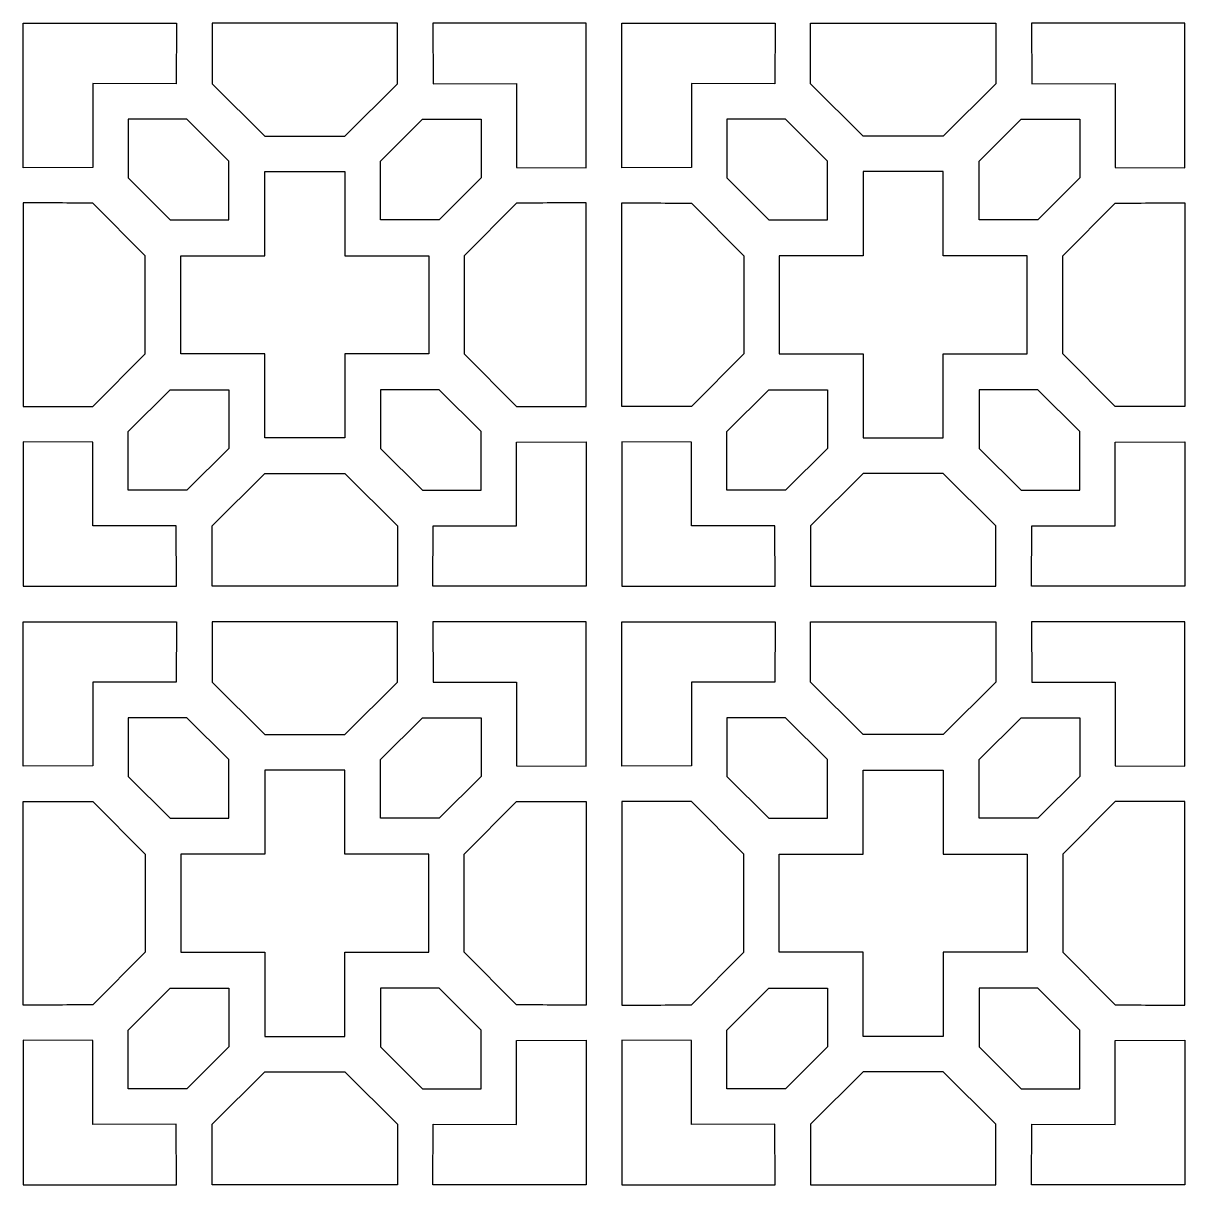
# Model space of a CAD drawing. Header units: centimetres. Extents: x -60 to 60, y -28 to 28.
# Drawn here: x -59.8 to -2.8, y -28.5 to 28.5 of the extents above; entities that cross this region are included whole.
import ezdxf

# ---------------------------------------------------------------- set-up
doc = ezdxf.new("R2010")
doc.units = ezdxf.units.CM
doc.header["$MEASUREMENT"] = 0
doc.layers.add('layer 1', color=7, linetype='Continuous')

msp = doc.modelspace()

# ---------------------------------------------------------------- linework, layer by layer
at = {"layer": 'layer 1', "color": 177}
for points, knots in [([(-41.4651, 28.5), (-41.4651, 28.5), (-41.46519, 25.52959), (-41.46519, 25.52959), (-41.46519, 25.52959), (-41.46519, 25.52959), (-44.05106, 22.96104), (-44.05106, 22.96104), (-44.05106, 22.96104), (-44.05106, 22.96104), (-47.97462, 22.96104), (-47.97462, 22.96104), (-47.97462, 22.96104), (-47.97462, 22.96104), (-50.56049, 25.52959), (-50.56049, 25.52959), (-50.56049, 25.52959), (-50.56049, 25.52959), (-50.56059, 28.5), (-50.56059, 28.5), (-50.56059, 28.5), (-47.52877, 28.5), (-44.49692, 28.5), (-41.4651, 28.5)], [0, 0, 0, 0, 0.14285714, 0.14285714, 0.14285714, 0.14285714, 0.28571429, 0.28571429, 0.28571429, 0.28571429, 0.42857143, 0.42857143, 0.42857143, 0.42857143, 0.57142857, 0.57142857, 0.57142857, 0.57142857, 0.71428571, 0.71428571, 0.71428571, 0.71428571, 1, 1, 1, 1]), ([(-21.18826, 28.5), (-21.18826, 28.5), (-21.18817, 25.52959), (-21.18817, 25.52959), (-21.18817, 25.52959), (-21.18817, 25.52959), (-18.6023, 22.96104), (-18.6023, 22.96104), (-18.6023, 22.96104), (-18.6023, 22.96104), (-14.67874, 22.96104), (-14.67874, 22.96104), (-14.67874, 22.96104), (-14.67874, 22.96104), (-12.09287, 25.52959), (-12.09287, 25.52959), (-12.09287, 25.52959), (-12.09287, 25.52959), (-12.09277, 28.5), (-12.09277, 28.5), (-12.09277, 28.5), (-15.12459, 28.5), (-18.15644, 28.5), (-21.18826, 28.5)], [0, 0, 0, 0, 0.14285714, 0.14285714, 0.14285714, 0.14285714, 0.28571429, 0.28571429, 0.28571429, 0.28571429, 0.42857143, 0.42857143, 0.42857143, 0.42857143, 0.57142857, 0.57142857, 0.57142857, 0.57142857, 0.71428571, 0.71428571, 0.71428571, 0.71428571, 1, 1, 1, 1]), ([(-59.82639, 21.41193), (-59.82639, 21.41193), (-56.41241, 21.42504), (-56.41241, 21.42504), (-56.41241, 21.42504), (-56.41241, 21.42504), (-56.40764, 25.53496), (-56.40764, 25.53496), (-56.40764, 25.53496), (-56.40764, 25.53496), (-52.3167, 25.5258), (-52.3167, 25.5258), (-52.3167, 25.5258), (-52.3167, 25.5258), (-52.30452, 28.49932), (-52.30452, 28.49932), (-52.30452, 28.49932), (-52.30452, 28.49932), (-59.82668, 28.49857), (-59.82668, 28.49857), (-59.82668, 28.49857), (-59.82668, 28.49857), (-59.82639, 21.41193), (-59.82639, 21.41193)], [0, 0, 0, 0, 0.14285714, 0.14285714, 0.14285714, 0.14285714, 0.28571429, 0.28571429, 0.28571429, 0.28571429, 0.42857143, 0.42857143, 0.42857143, 0.42857143, 0.57142857, 0.57142857, 0.57142857, 0.57142857, 0.71428571, 0.71428571, 0.71428571, 0.71428571, 1, 1, 1, 1]), ([(-32.1993, 21.41193), (-32.1993, 21.41193), (-35.61328, 21.42504), (-35.61328, 21.42504), (-35.61328, 21.42504), (-35.61328, 21.42504), (-35.61805, 25.53496), (-35.61805, 25.53496), (-35.61805, 25.53496), (-35.61805, 25.53496), (-39.70899, 25.5258), (-39.70899, 25.5258), (-39.70899, 25.5258), (-39.70899, 25.5258), (-39.72117, 28.49932), (-39.72117, 28.49932), (-39.72117, 28.49932), (-39.72117, 28.49932), (-32.19901, 28.49857), (-32.19901, 28.49857), (-32.19901, 28.49857), (-32.19901, 28.49857), (-32.1993, 21.41193), (-32.1993, 21.41193)], [0, 0, 0, 0, 0.14285714, 0.14285714, 0.14285714, 0.14285714, 0.28571429, 0.28571429, 0.28571429, 0.28571429, 0.42857143, 0.42857143, 0.42857143, 0.42857143, 0.57142857, 0.57142857, 0.57142857, 0.57142857, 0.71428571, 0.71428571, 0.71428571, 0.71428571, 1, 1, 1, 1]), ([(-30.45406, 21.41193), (-30.45406, 21.41193), (-27.04008, 21.42504), (-27.04008, 21.42504), (-27.04008, 21.42504), (-27.04008, 21.42504), (-27.03531, 25.53496), (-27.03531, 25.53496), (-27.03531, 25.53496), (-27.03531, 25.53496), (-22.94437, 25.5258), (-22.94437, 25.5258), (-22.94437, 25.5258), (-22.94437, 25.5258), (-22.93219, 28.49932), (-22.93219, 28.49932), (-22.93219, 28.49932), (-22.93219, 28.49932), (-30.45435, 28.49857), (-30.45435, 28.49857), (-30.45435, 28.49857), (-30.45435, 28.49857), (-30.45406, 21.41193), (-30.45406, 21.41193)], [0, 0, 0, 0, 0.14285714, 0.14285714, 0.14285714, 0.14285714, 0.28571429, 0.28571429, 0.28571429, 0.28571429, 0.42857143, 0.42857143, 0.42857143, 0.42857143, 0.57142857, 0.57142857, 0.57142857, 0.57142857, 0.71428571, 0.71428571, 0.71428571, 0.71428571, 1, 1, 1, 1]), ([(-2.82697, 21.41193), (-2.82697, 21.41193), (-6.24095, 21.42504), (-6.24095, 21.42504), (-6.24095, 21.42504), (-6.24095, 21.42504), (-6.24572, 25.53496), (-6.24572, 25.53496), (-6.24572, 25.53496), (-6.24572, 25.53496), (-10.33666, 25.5258), (-10.33666, 25.5258), (-10.33666, 25.5258), (-10.33666, 25.5258), (-10.34884, 28.49932), (-10.34884, 28.49932), (-10.34884, 28.49932), (-10.34884, 28.49932), (-2.82668, 28.49857), (-2.82668, 28.49857), (-2.82668, 28.49857), (-2.82668, 28.49857), (-2.82697, 21.41193), (-2.82697, 21.41193)], [0, 0, 0, 0, 0.14285714, 0.14285714, 0.14285714, 0.14285714, 0.28571429, 0.28571429, 0.28571429, 0.28571429, 0.42857143, 0.42857143, 0.42857143, 0.42857143, 0.57142857, 0.57142857, 0.57142857, 0.57142857, 0.71428571, 0.71428571, 0.71428571, 0.71428571, 1, 1, 1, 1]), ([(-49.73493, 21.73038), (-49.73493, 21.73038), (-49.73493, 18.85177), (-49.73493, 18.85177), (-49.73493, 18.85177), (-49.73493, 18.85177), (-52.61385, 18.85177), (-52.61385, 18.85177), (-52.61385, 18.85177), (-52.61385, 18.85177), (-54.67023, 20.90792), (-54.67023, 20.90792), (-54.67023, 20.90792), (-54.67023, 20.90792), (-54.67023, 23.78653), (-54.67023, 23.78653), (-54.67023, 23.78653), (-54.67023, 23.78653), (-51.7913, 23.78653), (-51.7913, 23.78653), (-51.7913, 23.78653), (-51.7913, 23.78653), (-51.7913, 23.78653), (-51.7913, 23.78653), (-51.7913, 23.78653), (-51.7913, 23.78653), (-49.73493, 21.73038), (-49.73493, 21.73038)], [0, 0, 0, 0, 0.125, 0.125, 0.125, 0.125, 0.25, 0.25, 0.25, 0.25, 0.375, 0.375, 0.375, 0.375, 0.5, 0.5, 0.5, 0.5, 0.625, 0.625, 0.625, 0.625, 0.75, 0.75, 0.75, 0.75, 1, 1, 1, 1]), ([(-42.29076, 21.73038), (-42.29076, 21.73038), (-42.29076, 18.85176), (-42.29076, 18.85176), (-42.29076, 18.85176), (-42.29076, 18.85176), (-39.41184, 18.85176), (-39.41184, 18.85176), (-39.41184, 18.85176), (-39.41184, 18.85176), (-37.35546, 20.90792), (-37.35546, 20.90792), (-37.35546, 20.90792), (-37.35546, 20.90792), (-37.35546, 23.78653), (-37.35546, 23.78653), (-37.35546, 23.78653), (-37.35546, 23.78653), (-40.23439, 23.78653), (-40.23439, 23.78653), (-40.23439, 23.78653), (-40.23439, 23.78653), (-40.23439, 23.78653), (-40.23439, 23.78653), (-40.23439, 23.78653), (-40.23439, 23.78653), (-42.29076, 21.73038), (-42.29076, 21.73038)], [0, 0, 0, 0, 0.125, 0.125, 0.125, 0.125, 0.25, 0.25, 0.25, 0.25, 0.375, 0.375, 0.375, 0.375, 0.5, 0.5, 0.5, 0.5, 0.625, 0.625, 0.625, 0.625, 0.75, 0.75, 0.75, 0.75, 1, 1, 1, 1]), ([(-20.3626, 21.73038), (-20.3626, 21.73038), (-20.3626, 18.85176), (-20.3626, 18.85176), (-20.3626, 18.85176), (-20.3626, 18.85176), (-23.24152, 18.85176), (-23.24152, 18.85176), (-23.24152, 18.85176), (-23.24152, 18.85176), (-25.2979, 20.90792), (-25.2979, 20.90792), (-25.2979, 20.90792), (-25.2979, 20.90792), (-25.2979, 23.78653), (-25.2979, 23.78653), (-25.2979, 23.78653), (-25.2979, 23.78653), (-22.41897, 23.78653), (-22.41897, 23.78653), (-22.41897, 23.78653), (-22.41897, 23.78653), (-22.41897, 23.78653), (-22.41897, 23.78653), (-22.41897, 23.78653), (-22.41897, 23.78653), (-20.3626, 21.73038), (-20.3626, 21.73038)], [0, 0, 0, 0, 0.125, 0.125, 0.125, 0.125, 0.25, 0.25, 0.25, 0.25, 0.375, 0.375, 0.375, 0.375, 0.5, 0.5, 0.5, 0.5, 0.625, 0.625, 0.625, 0.625, 0.75, 0.75, 0.75, 0.75, 1, 1, 1, 1]), ([(-12.91843, 21.73038), (-12.91843, 21.73038), (-12.91843, 18.85177), (-12.91843, 18.85177), (-12.91843, 18.85177), (-12.91843, 18.85177), (-10.03951, 18.85177), (-10.03951, 18.85177), (-10.03951, 18.85177), (-10.03951, 18.85177), (-7.98313, 20.90792), (-7.98313, 20.90792), (-7.98313, 20.90792), (-7.98313, 20.90792), (-7.98313, 23.78653), (-7.98313, 23.78653), (-7.98313, 23.78653), (-7.98313, 23.78653), (-10.86206, 23.78653), (-10.86206, 23.78653), (-10.86206, 23.78653), (-10.86206, 23.78653), (-10.86206, 23.78653), (-10.86206, 23.78653), (-10.86206, 23.78653), (-10.86206, 23.78653), (-12.91843, 21.73038), (-12.91843, 21.73038)], [0, 0, 0, 0, 0.125, 0.125, 0.125, 0.125, 0.25, 0.25, 0.25, 0.25, 0.375, 0.375, 0.375, 0.375, 0.5, 0.5, 0.5, 0.5, 0.625, 0.625, 0.625, 0.625, 0.75, 0.75, 0.75, 0.75, 1, 1, 1, 1]), ([(-39.92634, 17.09335), (-39.92634, 17.09335), (-44.05018, 17.09239), (-44.05018, 17.09239), (-44.05018, 17.09239), (-44.05018, 17.09239), (-44.04988, 21.21724), (-44.04988, 21.21724), (-44.04988, 21.21724), (-45.35852, 21.21745), (-46.66717, 21.21745), (-47.97581, 21.21724), (-47.97581, 21.21724), (-47.97581, 21.21724), (-47.97551, 17.09239), (-47.97551, 17.09239), (-47.97551, 17.09239), (-47.97551, 17.09239), (-52.09935, 17.09335), (-52.09935, 17.09335), (-52.09935, 17.09335), (-52.09935, 17.09335), (-52.09935, 12.27582), (-52.09935, 12.27582), (-52.09935, 12.27582), (-52.09935, 12.27582), (-47.97551, 12.27678), (-47.97551, 12.27678), (-47.97551, 12.27678), (-47.97551, 12.27678), (-47.97581, 8.15192), (-47.97581, 8.15192), (-47.97581, 8.15192), (-46.66717, 8.15172), (-45.35852, 8.15172), (-44.04988, 8.15192), (-44.04988, 8.15192), (-44.04988, 8.15192), (-44.05018, 12.27678), (-44.05018, 12.27678), (-44.05018, 12.27678), (-44.05018, 12.27678), (-39.92634, 12.27582), (-39.92634, 12.27582), (-39.92634, 12.27582), (-39.92634, 12.27582), (-39.92634, 17.09335), (-39.92634, 17.09335)], [0, 0, 0, 0, 0.07692308, 0.07692308, 0.07692308, 0.07692308, 0.15384615, 0.15384615, 0.15384615, 0.15384615, 0.23076923, 0.23076923, 0.23076923, 0.23076923, 0.30769231, 0.30769231, 0.30769231, 0.30769231, 0.38461538, 0.38461538, 0.38461538, 0.38461538, 0.46153846, 0.46153846, 0.46153846, 0.46153846, 0.53846154, 0.53846154, 0.53846154, 0.53846154, 0.61538462, 0.61538462, 0.61538462, 0.61538462, 0.69230769, 0.69230769, 0.69230769, 0.69230769, 0.76923077, 0.76923077, 0.76923077, 0.76923077, 0.84615385, 0.84615385, 0.84615385, 0.84615385, 1, 1, 1, 1]), ([(-22.72702, 17.09335), (-22.72702, 17.09335), (-18.60318, 17.09239), (-18.60318, 17.09239), (-18.60318, 17.09239), (-18.60318, 17.09239), (-18.60348, 21.21724), (-18.60348, 21.21724), (-18.60348, 21.21724), (-17.29484, 21.21745), (-15.98619, 21.21745), (-14.67755, 21.21724), (-14.67755, 21.21724), (-14.67755, 21.21724), (-14.67785, 17.09239), (-14.67785, 17.09239), (-14.67785, 17.09239), (-14.67785, 17.09239), (-10.55401, 17.09335), (-10.55401, 17.09335), (-10.55401, 17.09335), (-10.55401, 17.09335), (-10.55401, 12.27582), (-10.55401, 12.27582), (-10.55401, 12.27582), (-10.55401, 12.27582), (-14.67785, 12.27678), (-14.67785, 12.27678), (-14.67785, 12.27678), (-14.67785, 12.27678), (-14.67755, 8.15192), (-14.67755, 8.15192), (-14.67755, 8.15192), (-15.98619, 8.15172), (-17.29484, 8.15172), (-18.60348, 8.15192), (-18.60348, 8.15192), (-18.60348, 8.15192), (-18.60318, 12.27678), (-18.60318, 12.27678), (-18.60318, 12.27678), (-18.60318, 12.27678), (-22.72702, 12.27582), (-22.72702, 12.27582), (-22.72702, 12.27582), (-22.72702, 12.27582), (-22.72702, 17.09335), (-22.72702, 17.09335)], [0, 0, 0, 0, 0.07692308, 0.07692308, 0.07692308, 0.07692308, 0.15384615, 0.15384615, 0.15384615, 0.15384615, 0.23076923, 0.23076923, 0.23076923, 0.23076923, 0.30769231, 0.30769231, 0.30769231, 0.30769231, 0.38461538, 0.38461538, 0.38461538, 0.38461538, 0.46153846, 0.46153846, 0.46153846, 0.46153846, 0.53846154, 0.53846154, 0.53846154, 0.53846154, 0.61538462, 0.61538462, 0.61538462, 0.61538462, 0.69230769, 0.69230769, 0.69230769, 0.69230769, 0.76923077, 0.76923077, 0.76923077, 0.76923077, 0.84615385, 0.84615385, 0.84615385, 0.84615385, 1, 1, 1, 1]), ([(-53.84463, 12.2788), (-53.84463, 12.2788), (-56.41209, 9.69191), (-56.41209, 9.69191), (-56.41209, 9.69191), (-57.55017, 9.69191), (-58.68824, 9.68988), (-59.82631, 9.68808), (-59.82631, 9.68808), (-59.82631, 9.68808), (-59.82631, 19.68108), (-59.82631, 19.68108), (-59.82631, 19.68108), (-58.68824, 19.67929), (-57.55017, 19.67725), (-56.41209, 19.67725), (-56.41209, 19.67725), (-56.41209, 19.67725), (-53.84463, 17.09036), (-53.84463, 17.09036), (-53.84463, 17.09036), (-53.84463, 15.48651), (-53.84463, 13.88265), (-53.84463, 12.2788)], [0, 0, 0, 0, 0.14285714, 0.14285714, 0.14285714, 0.14285714, 0.28571429, 0.28571429, 0.28571429, 0.28571429, 0.42857143, 0.42857143, 0.42857143, 0.42857143, 0.57142857, 0.57142857, 0.57142857, 0.57142857, 0.71428571, 0.71428571, 0.71428571, 0.71428571, 1, 1, 1, 1]), ([(-32.19938, 9.68808), (-33.33744, 9.68988), (-34.47552, 9.69191), (-35.6136, 9.69191), (-35.6136, 9.69191), (-35.6136, 9.69191), (-38.18106, 12.2788), (-38.18106, 12.2788), (-38.18106, 12.2788), (-38.18106, 13.88265), (-38.18106, 15.48651), (-38.18106, 17.09036), (-38.18106, 17.09036), (-38.18106, 17.09036), (-35.6136, 19.67725), (-35.6136, 19.67725), (-35.6136, 19.67725), (-34.47552, 19.67725), (-33.33744, 19.67929), (-32.19938, 19.68108), (-32.19938, 19.68108), (-32.19938, 19.68108), (-32.19938, 9.68808), (-32.19938, 9.68808)], [0, 0, 0, 0, 0.14285714, 0.14285714, 0.14285714, 0.14285714, 0.28571429, 0.28571429, 0.28571429, 0.28571429, 0.42857143, 0.42857143, 0.42857143, 0.42857143, 0.57142857, 0.57142857, 0.57142857, 0.57142857, 0.71428571, 0.71428571, 0.71428571, 0.71428571, 1, 1, 1, 1]), ([(-30.45398, 9.68808), (-29.31592, 9.68988), (-28.17784, 9.69191), (-27.03976, 9.69191), (-27.03976, 9.69191), (-27.03976, 9.69191), (-24.4723, 12.2788), (-24.4723, 12.2788), (-24.4723, 12.2788), (-24.4723, 13.88265), (-24.4723, 15.48651), (-24.4723, 17.09036), (-24.4723, 17.09036), (-24.4723, 17.09036), (-27.03976, 19.67725), (-27.03976, 19.67725), (-27.03976, 19.67725), (-28.17784, 19.67725), (-29.31592, 19.67929), (-30.45398, 19.68108), (-30.45398, 19.68108), (-30.45398, 19.68108), (-30.45398, 9.68808), (-30.45398, 9.68808)], [0, 0, 0, 0, 0.14285714, 0.14285714, 0.14285714, 0.14285714, 0.28571429, 0.28571429, 0.28571429, 0.28571429, 0.42857143, 0.42857143, 0.42857143, 0.42857143, 0.57142857, 0.57142857, 0.57142857, 0.57142857, 0.71428571, 0.71428571, 0.71428571, 0.71428571, 1, 1, 1, 1]), ([(-8.80873, 12.2788), (-8.80873, 12.2788), (-6.24127, 9.69191), (-6.24127, 9.69191), (-6.24127, 9.69191), (-5.10319, 9.69191), (-3.96512, 9.68988), (-2.82705, 9.68808), (-2.82705, 9.68808), (-2.82705, 9.68808), (-2.82705, 19.68108), (-2.82705, 19.68108), (-2.82705, 19.68108), (-3.96512, 19.67929), (-5.10319, 19.67725), (-6.24127, 19.67725), (-6.24127, 19.67725), (-6.24127, 19.67725), (-8.80873, 17.09036), (-8.80873, 17.09036), (-8.80873, 17.09036), (-8.80873, 15.48651), (-8.80873, 13.88265), (-8.80873, 12.2788)], [0, 0, 0, 0, 0.14285714, 0.14285714, 0.14285714, 0.14285714, 0.28571429, 0.28571429, 0.28571429, 0.28571429, 0.42857143, 0.42857143, 0.42857143, 0.42857143, 0.57142857, 0.57142857, 0.57142857, 0.57142857, 0.71428571, 0.71428571, 0.71428571, 0.71428571, 1, 1, 1, 1]), ([(-49.73493, 7.63878), (-49.73493, 7.63878), (-49.73493, 10.5174), (-49.73493, 10.5174), (-49.73493, 10.5174), (-49.73493, 10.5174), (-52.61385, 10.5174), (-52.61385, 10.5174), (-52.61385, 10.5174), (-52.61385, 10.5174), (-54.67023, 8.46124), (-54.67023, 8.46124), (-54.67023, 8.46124), (-54.67023, 8.46124), (-54.67023, 5.58263), (-54.67023, 5.58263), (-54.67023, 5.58263), (-54.67023, 5.58263), (-51.7913, 5.58263), (-51.7913, 5.58263), (-51.7913, 5.58263), (-51.7913, 5.58263), (-51.7913, 5.58263), (-51.7913, 5.58263), (-51.7913, 5.58263), (-51.7913, 5.58263), (-49.73493, 7.63878), (-49.73493, 7.63878)], [0, 0, 0, 0, 0.125, 0.125, 0.125, 0.125, 0.25, 0.25, 0.25, 0.25, 0.375, 0.375, 0.375, 0.375, 0.5, 0.5, 0.5, 0.5, 0.625, 0.625, 0.625, 0.625, 0.75, 0.75, 0.75, 0.75, 1, 1, 1, 1]), ([(-42.29076, 7.63878), (-42.29076, 7.63878), (-42.29076, 10.5174), (-42.29076, 10.5174), (-42.29076, 10.5174), (-42.29076, 10.5174), (-39.41184, 10.5174), (-39.41184, 10.5174), (-39.41184, 10.5174), (-39.41184, 10.5174), (-37.35546, 8.46125), (-37.35546, 8.46125), (-37.35546, 8.46125), (-37.35546, 8.46125), (-37.35546, 5.58263), (-37.35546, 5.58263), (-37.35546, 5.58263), (-37.35546, 5.58263), (-40.23439, 5.58263), (-40.23439, 5.58263), (-40.23439, 5.58263), (-40.23439, 5.58263), (-40.23439, 5.58263), (-40.23439, 5.58263), (-40.23439, 5.58263), (-40.23439, 5.58263), (-42.29076, 7.63878), (-42.29076, 7.63878)], [0, 0, 0, 0, 0.125, 0.125, 0.125, 0.125, 0.25, 0.25, 0.25, 0.25, 0.375, 0.375, 0.375, 0.375, 0.5, 0.5, 0.5, 0.5, 0.625, 0.625, 0.625, 0.625, 0.75, 0.75, 0.75, 0.75, 1, 1, 1, 1]), ([(-20.3626, 7.63878), (-20.3626, 7.63878), (-20.3626, 10.5174), (-20.3626, 10.5174), (-20.3626, 10.5174), (-20.3626, 10.5174), (-23.24152, 10.5174), (-23.24152, 10.5174), (-23.24152, 10.5174), (-23.24152, 10.5174), (-25.2979, 8.46125), (-25.2979, 8.46125), (-25.2979, 8.46125), (-25.2979, 8.46125), (-25.2979, 5.58263), (-25.2979, 5.58263), (-25.2979, 5.58263), (-25.2979, 5.58263), (-22.41897, 5.58263), (-22.41897, 5.58263), (-22.41897, 5.58263), (-22.41897, 5.58263), (-22.41897, 5.58263), (-22.41897, 5.58263), (-22.41897, 5.58263), (-22.41897, 5.58263), (-20.3626, 7.63878), (-20.3626, 7.63878)], [0, 0, 0, 0, 0.125, 0.125, 0.125, 0.125, 0.25, 0.25, 0.25, 0.25, 0.375, 0.375, 0.375, 0.375, 0.5, 0.5, 0.5, 0.5, 0.625, 0.625, 0.625, 0.625, 0.75, 0.75, 0.75, 0.75, 1, 1, 1, 1]), ([(-12.91843, 7.63878), (-12.91843, 7.63878), (-12.91843, 10.5174), (-12.91843, 10.5174), (-12.91843, 10.5174), (-12.91843, 10.5174), (-10.03951, 10.5174), (-10.03951, 10.5174), (-10.03951, 10.5174), (-10.03951, 10.5174), (-7.98313, 8.46124), (-7.98313, 8.46124), (-7.98313, 8.46124), (-7.98313, 8.46124), (-7.98313, 5.58263), (-7.98313, 5.58263), (-7.98313, 5.58263), (-7.98313, 5.58263), (-10.86206, 5.58263), (-10.86206, 5.58263), (-10.86206, 5.58263), (-10.86206, 5.58263), (-10.86206, 5.58263), (-10.86206, 5.58263), (-10.86206, 5.58263), (-10.86206, 5.58263), (-12.91843, 7.63878), (-12.91843, 7.63878)], [0, 0, 0, 0, 0.125, 0.125, 0.125, 0.125, 0.25, 0.25, 0.25, 0.25, 0.375, 0.375, 0.375, 0.375, 0.5, 0.5, 0.5, 0.5, 0.625, 0.625, 0.625, 0.625, 0.75, 0.75, 0.75, 0.75, 1, 1, 1, 1]), ([(-59.82639, 7.95723), (-59.82639, 7.95723), (-56.41241, 7.94413), (-56.41241, 7.94413), (-56.41241, 7.94413), (-56.41241, 7.94413), (-56.40764, 3.83421), (-56.40764, 3.83421), (-56.40764, 3.83421), (-56.40764, 3.83421), (-52.3167, 3.84337), (-52.3167, 3.84337), (-52.3167, 3.84337), (-52.3167, 3.84337), (-52.30452, 0.86984), (-52.30452, 0.86984), (-52.30452, 0.86984), (-52.30452, 0.86984), (-59.82668, 0.8706), (-59.82668, 0.8706), (-59.82668, 0.8706), (-59.82668, 0.8706), (-59.82639, 7.95723), (-59.82639, 7.95723)], [0, 0, 0, 0, 0.14285714, 0.14285714, 0.14285714, 0.14285714, 0.28571429, 0.28571429, 0.28571429, 0.28571429, 0.42857143, 0.42857143, 0.42857143, 0.42857143, 0.57142857, 0.57142857, 0.57142857, 0.57142857, 0.71428571, 0.71428571, 0.71428571, 0.71428571, 1, 1, 1, 1]), ([(-32.1993, 7.95723), (-32.1993, 7.95723), (-35.61328, 7.94413), (-35.61328, 7.94413), (-35.61328, 7.94413), (-35.61328, 7.94413), (-35.61805, 3.83421), (-35.61805, 3.83421), (-35.61805, 3.83421), (-35.61805, 3.83421), (-39.70899, 3.84337), (-39.70899, 3.84337), (-39.70899, 3.84337), (-39.70899, 3.84337), (-39.72117, 0.86984), (-39.72117, 0.86984), (-39.72117, 0.86984), (-39.72117, 0.86984), (-32.19901, 0.8706), (-32.19901, 0.8706), (-32.19901, 0.8706), (-32.19901, 0.8706), (-32.1993, 7.95723), (-32.1993, 7.95723)], [0, 0, 0, 0, 0.14285714, 0.14285714, 0.14285714, 0.14285714, 0.28571429, 0.28571429, 0.28571429, 0.28571429, 0.42857143, 0.42857143, 0.42857143, 0.42857143, 0.57142857, 0.57142857, 0.57142857, 0.57142857, 0.71428571, 0.71428571, 0.71428571, 0.71428571, 1, 1, 1, 1]), ([(-30.45406, 7.95723), (-30.45406, 7.95723), (-27.04008, 7.94413), (-27.04008, 7.94413), (-27.04008, 7.94413), (-27.04008, 7.94413), (-27.03531, 3.83421), (-27.03531, 3.83421), (-27.03531, 3.83421), (-27.03531, 3.83421), (-22.94437, 3.84337), (-22.94437, 3.84337), (-22.94437, 3.84337), (-22.94437, 3.84337), (-22.93219, 0.86984), (-22.93219, 0.86984), (-22.93219, 0.86984), (-22.93219, 0.86984), (-30.45435, 0.8706), (-30.45435, 0.8706), (-30.45435, 0.8706), (-30.45435, 0.8706), (-30.45406, 7.95723), (-30.45406, 7.95723)], [0, 0, 0, 0, 0.14285714, 0.14285714, 0.14285714, 0.14285714, 0.28571429, 0.28571429, 0.28571429, 0.28571429, 0.42857143, 0.42857143, 0.42857143, 0.42857143, 0.57142857, 0.57142857, 0.57142857, 0.57142857, 0.71428571, 0.71428571, 0.71428571, 0.71428571, 1, 1, 1, 1]), ([(-2.82697, 7.95723), (-2.82697, 7.95723), (-6.24095, 7.94413), (-6.24095, 7.94413), (-6.24095, 7.94413), (-6.24095, 7.94413), (-6.24572, 3.83421), (-6.24572, 3.83421), (-6.24572, 3.83421), (-6.24572, 3.83421), (-10.33666, 3.84337), (-10.33666, 3.84337), (-10.33666, 3.84337), (-10.33666, 3.84337), (-10.34884, 0.86984), (-10.34884, 0.86984), (-10.34884, 0.86984), (-10.34884, 0.86984), (-2.82668, 0.8706), (-2.82668, 0.8706), (-2.82668, 0.8706), (-2.82668, 0.8706), (-2.82697, 7.95723), (-2.82697, 7.95723)], [0, 0, 0, 0, 0.14285714, 0.14285714, 0.14285714, 0.14285714, 0.28571429, 0.28571429, 0.28571429, 0.28571429, 0.42857143, 0.42857143, 0.42857143, 0.42857143, 0.57142857, 0.57142857, 0.57142857, 0.57142857, 0.71428571, 0.71428571, 0.71428571, 0.71428571, 1, 1, 1, 1]), ([(-41.4651, 0.86916), (-41.4651, 0.86916), (-41.46519, 3.83958), (-41.46519, 3.83958), (-41.46519, 3.83958), (-41.46519, 3.83958), (-44.05106, 6.40812), (-44.05106, 6.40812), (-44.05106, 6.40812), (-44.05106, 6.40812), (-47.97462, 6.40812), (-47.97462, 6.40812), (-47.97462, 6.40812), (-47.97462, 6.40812), (-50.56049, 3.83958), (-50.56049, 3.83958), (-50.56049, 3.83958), (-50.56049, 3.83958), (-50.56059, 0.86916), (-50.56059, 0.86916), (-50.56059, 0.86916), (-47.52877, 0.86916), (-44.49692, 0.86916), (-41.4651, 0.86916)], [0, 0, 0, 0, 0.14285714, 0.14285714, 0.14285714, 0.14285714, 0.28571429, 0.28571429, 0.28571429, 0.28571429, 0.42857143, 0.42857143, 0.42857143, 0.42857143, 0.57142857, 0.57142857, 0.57142857, 0.57142857, 0.71428571, 0.71428571, 0.71428571, 0.71428571, 1, 1, 1, 1]), ([(-21.18826, 0.86916), (-21.18826, 0.86916), (-21.18817, 3.83958), (-21.18817, 3.83958), (-21.18817, 3.83958), (-21.18817, 3.83958), (-18.6023, 6.40812), (-18.6023, 6.40812), (-18.6023, 6.40812), (-18.6023, 6.40812), (-14.67874, 6.40812), (-14.67874, 6.40812), (-14.67874, 6.40812), (-14.67874, 6.40812), (-12.09287, 3.83958), (-12.09287, 3.83958), (-12.09287, 3.83958), (-12.09287, 3.83958), (-12.09277, 0.86916), (-12.09277, 0.86916), (-12.09277, 0.86916), (-15.12459, 0.86916), (-18.15644, 0.86916), (-21.18826, 0.86916)], [0, 0, 0, 0, 0.14285714, 0.14285714, 0.14285714, 0.14285714, 0.28571429, 0.28571429, 0.28571429, 0.28571429, 0.42857143, 0.42857143, 0.42857143, 0.42857143, 0.57142857, 0.57142857, 0.57142857, 0.57142857, 0.71428571, 0.71428571, 0.71428571, 0.71428571, 1, 1, 1, 1]), ([(-59.82639, -7.95723), (-59.82639, -7.95723), (-56.41241, -7.94413), (-56.41241, -7.94413), (-56.41241, -7.94413), (-56.41241, -7.94413), (-56.40764, -3.83421), (-56.40764, -3.83421), (-56.40764, -3.83421), (-56.40764, -3.83421), (-52.3167, -3.84337), (-52.3167, -3.84337), (-52.3167, -3.84337), (-52.3167, -3.84337), (-52.30452, -0.86984), (-52.30452, -0.86984), (-52.30452, -0.86984), (-52.30452, -0.86984), (-59.82668, -0.8706), (-59.82668, -0.8706), (-59.82668, -0.8706), (-59.82668, -0.8706), (-59.82639, -7.95723), (-59.82639, -7.95723)], [0, 0, 0, 0, 0.14285714, 0.14285714, 0.14285714, 0.14285714, 0.28571429, 0.28571429, 0.28571429, 0.28571429, 0.42857143, 0.42857143, 0.42857143, 0.42857143, 0.57142857, 0.57142857, 0.57142857, 0.57142857, 0.71428571, 0.71428571, 0.71428571, 0.71428571, 1, 1, 1, 1]), ([(-41.4651, -0.86916), (-41.4651, -0.86916), (-41.46519, -3.83958), (-41.46519, -3.83958), (-41.46519, -3.83958), (-41.46519, -3.83958), (-44.05106, -6.40812), (-44.05106, -6.40812), (-44.05106, -6.40812), (-44.05106, -6.40812), (-47.97462, -6.40812), (-47.97462, -6.40812), (-47.97462, -6.40812), (-47.97462, -6.40812), (-50.56049, -3.83958), (-50.56049, -3.83958), (-50.56049, -3.83958), (-50.56049, -3.83958), (-50.56059, -0.86916), (-50.56059, -0.86916), (-50.56059, -0.86916), (-47.52877, -0.86916), (-44.49692, -0.86916), (-41.4651, -0.86916)], [0, 0, 0, 0, 0.14285714, 0.14285714, 0.14285714, 0.14285714, 0.28571429, 0.28571429, 0.28571429, 0.28571429, 0.42857143, 0.42857143, 0.42857143, 0.42857143, 0.57142857, 0.57142857, 0.57142857, 0.57142857, 0.71428571, 0.71428571, 0.71428571, 0.71428571, 1, 1, 1, 1]), ([(-32.1993, -7.95723), (-32.1993, -7.95723), (-35.61328, -7.94413), (-35.61328, -7.94413), (-35.61328, -7.94413), (-35.61328, -7.94413), (-35.61805, -3.83421), (-35.61805, -3.83421), (-35.61805, -3.83421), (-35.61805, -3.83421), (-39.70899, -3.84337), (-39.70899, -3.84337), (-39.70899, -3.84337), (-39.70899, -3.84337), (-39.72117, -0.86984), (-39.72117, -0.86984), (-39.72117, -0.86984), (-39.72117, -0.86984), (-32.19901, -0.8706), (-32.19901, -0.8706), (-32.19901, -0.8706), (-32.19901, -0.8706), (-32.1993, -7.95723), (-32.1993, -7.95723)], [0, 0, 0, 0, 0.14285714, 0.14285714, 0.14285714, 0.14285714, 0.28571429, 0.28571429, 0.28571429, 0.28571429, 0.42857143, 0.42857143, 0.42857143, 0.42857143, 0.57142857, 0.57142857, 0.57142857, 0.57142857, 0.71428571, 0.71428571, 0.71428571, 0.71428571, 1, 1, 1, 1]), ([(-30.45406, -7.95723), (-30.45406, -7.95723), (-27.04008, -7.94413), (-27.04008, -7.94413), (-27.04008, -7.94413), (-27.04008, -7.94413), (-27.03531, -3.83421), (-27.03531, -3.83421), (-27.03531, -3.83421), (-27.03531, -3.83421), (-22.94437, -3.84337), (-22.94437, -3.84337), (-22.94437, -3.84337), (-22.94437, -3.84337), (-22.93219, -0.86984), (-22.93219, -0.86984), (-22.93219, -0.86984), (-22.93219, -0.86984), (-30.45435, -0.8706), (-30.45435, -0.8706), (-30.45435, -0.8706), (-30.45435, -0.8706), (-30.45406, -7.95723), (-30.45406, -7.95723)], [0, 0, 0, 0, 0.14285714, 0.14285714, 0.14285714, 0.14285714, 0.28571429, 0.28571429, 0.28571429, 0.28571429, 0.42857143, 0.42857143, 0.42857143, 0.42857143, 0.57142857, 0.57142857, 0.57142857, 0.57142857, 0.71428571, 0.71428571, 0.71428571, 0.71428571, 1, 1, 1, 1]), ([(-21.18826, -0.86916), (-21.18826, -0.86916), (-21.18817, -3.83958), (-21.18817, -3.83958), (-21.18817, -3.83958), (-21.18817, -3.83958), (-18.6023, -6.40812), (-18.6023, -6.40812), (-18.6023, -6.40812), (-18.6023, -6.40812), (-14.67874, -6.40812), (-14.67874, -6.40812), (-14.67874, -6.40812), (-14.67874, -6.40812), (-12.09287, -3.83958), (-12.09287, -3.83958), (-12.09287, -3.83958), (-12.09287, -3.83958), (-12.09277, -0.86916), (-12.09277, -0.86916), (-12.09277, -0.86916), (-15.12459, -0.86916), (-18.15644, -0.86916), (-21.18826, -0.86916)], [0, 0, 0, 0, 0.14285714, 0.14285714, 0.14285714, 0.14285714, 0.28571429, 0.28571429, 0.28571429, 0.28571429, 0.42857143, 0.42857143, 0.42857143, 0.42857143, 0.57142857, 0.57142857, 0.57142857, 0.57142857, 0.71428571, 0.71428571, 0.71428571, 0.71428571, 1, 1, 1, 1]), ([(-2.82697, -7.95723), (-2.82697, -7.95723), (-6.24095, -7.94413), (-6.24095, -7.94413), (-6.24095, -7.94413), (-6.24095, -7.94413), (-6.24572, -3.83421), (-6.24572, -3.83421), (-6.24572, -3.83421), (-6.24572, -3.83421), (-10.33666, -3.84337), (-10.33666, -3.84337), (-10.33666, -3.84337), (-10.33666, -3.84337), (-10.34884, -0.86984), (-10.34884, -0.86984), (-10.34884, -0.86984), (-10.34884, -0.86984), (-2.82668, -0.8706), (-2.82668, -0.8706), (-2.82668, -0.8706), (-2.82668, -0.8706), (-2.82697, -7.95723), (-2.82697, -7.95723)], [0, 0, 0, 0, 0.14285714, 0.14285714, 0.14285714, 0.14285714, 0.28571429, 0.28571429, 0.28571429, 0.28571429, 0.42857143, 0.42857143, 0.42857143, 0.42857143, 0.57142857, 0.57142857, 0.57142857, 0.57142857, 0.71428571, 0.71428571, 0.71428571, 0.71428571, 1, 1, 1, 1]), ([(-49.73493, -7.63878), (-49.73493, -7.63878), (-49.73493, -10.5174), (-49.73493, -10.5174), (-49.73493, -10.5174), (-49.73493, -10.5174), (-52.61385, -10.5174), (-52.61385, -10.5174), (-52.61385, -10.5174), (-52.61385, -10.5174), (-54.67023, -8.46124), (-54.67023, -8.46124), (-54.67023, -8.46124), (-54.67023, -8.46124), (-54.67023, -5.58263), (-54.67023, -5.58263), (-54.67023, -5.58263), (-54.67023, -5.58263), (-51.7913, -5.58263), (-51.7913, -5.58263), (-51.7913, -5.58263), (-51.7913, -5.58263), (-51.7913, -5.58263), (-51.7913, -5.58263), (-51.7913, -5.58263), (-51.7913, -5.58263), (-49.73493, -7.63878), (-49.73493, -7.63878)], [0, 0, 0, 0, 0.125, 0.125, 0.125, 0.125, 0.25, 0.25, 0.25, 0.25, 0.375, 0.375, 0.375, 0.375, 0.5, 0.5, 0.5, 0.5, 0.625, 0.625, 0.625, 0.625, 0.75, 0.75, 0.75, 0.75, 1, 1, 1, 1]), ([(-42.29076, -7.63878), (-42.29076, -7.63878), (-42.29076, -10.5174), (-42.29076, -10.5174), (-42.29076, -10.5174), (-42.29076, -10.5174), (-39.41184, -10.5174), (-39.41184, -10.5174), (-39.41184, -10.5174), (-39.41184, -10.5174), (-37.35546, -8.46125), (-37.35546, -8.46125), (-37.35546, -8.46125), (-37.35546, -8.46125), (-37.35546, -5.58263), (-37.35546, -5.58263), (-37.35546, -5.58263), (-37.35546, -5.58263), (-40.23439, -5.58263), (-40.23439, -5.58263), (-40.23439, -5.58263), (-40.23439, -5.58263), (-40.23439, -5.58263), (-40.23439, -5.58263), (-40.23439, -5.58263), (-40.23439, -5.58263), (-42.29076, -7.63878), (-42.29076, -7.63878)], [0, 0, 0, 0, 0.125, 0.125, 0.125, 0.125, 0.25, 0.25, 0.25, 0.25, 0.375, 0.375, 0.375, 0.375, 0.5, 0.5, 0.5, 0.5, 0.625, 0.625, 0.625, 0.625, 0.75, 0.75, 0.75, 0.75, 1, 1, 1, 1]), ([(-20.3626, -7.63878), (-20.3626, -7.63878), (-20.3626, -10.5174), (-20.3626, -10.5174), (-20.3626, -10.5174), (-20.3626, -10.5174), (-23.24152, -10.5174), (-23.24152, -10.5174), (-23.24152, -10.5174), (-23.24152, -10.5174), (-25.2979, -8.46125), (-25.2979, -8.46125), (-25.2979, -8.46125), (-25.2979, -8.46125), (-25.2979, -5.58263), (-25.2979, -5.58263), (-25.2979, -5.58263), (-25.2979, -5.58263), (-22.41897, -5.58263), (-22.41897, -5.58263), (-22.41897, -5.58263), (-22.41897, -5.58263), (-22.41897, -5.58263), (-22.41897, -5.58263), (-22.41897, -5.58263), (-22.41897, -5.58263), (-20.3626, -7.63878), (-20.3626, -7.63878)], [0, 0, 0, 0, 0.125, 0.125, 0.125, 0.125, 0.25, 0.25, 0.25, 0.25, 0.375, 0.375, 0.375, 0.375, 0.5, 0.5, 0.5, 0.5, 0.625, 0.625, 0.625, 0.625, 0.75, 0.75, 0.75, 0.75, 1, 1, 1, 1]), ([(-12.91843, -7.63878), (-12.91843, -7.63878), (-12.91843, -10.5174), (-12.91843, -10.5174), (-12.91843, -10.5174), (-12.91843, -10.5174), (-10.03951, -10.5174), (-10.03951, -10.5174), (-10.03951, -10.5174), (-10.03951, -10.5174), (-7.98313, -8.46124), (-7.98313, -8.46124), (-7.98313, -8.46124), (-7.98313, -8.46124), (-7.98313, -5.58263), (-7.98313, -5.58263), (-7.98313, -5.58263), (-7.98313, -5.58263), (-10.86206, -5.58263), (-10.86206, -5.58263), (-10.86206, -5.58263), (-10.86206, -5.58263), (-10.86206, -5.58263), (-10.86206, -5.58263), (-10.86206, -5.58263), (-10.86206, -5.58263), (-12.91843, -7.63878), (-12.91843, -7.63878)], [0, 0, 0, 0, 0.125, 0.125, 0.125, 0.125, 0.25, 0.25, 0.25, 0.25, 0.375, 0.375, 0.375, 0.375, 0.5, 0.5, 0.5, 0.5, 0.625, 0.625, 0.625, 0.625, 0.75, 0.75, 0.75, 0.75, 1, 1, 1, 1]), ([(-39.92634, -17.09335), (-39.92634, -17.09335), (-44.05018, -17.09239), (-44.05018, -17.09239), (-44.05018, -17.09239), (-44.05018, -17.09239), (-44.04988, -21.21724), (-44.04988, -21.21724), (-44.04988, -21.21724), (-45.35852, -21.21745), (-46.66717, -21.21745), (-47.97581, -21.21724), (-47.97581, -21.21724), (-47.97581, -21.21724), (-47.97551, -17.09239), (-47.97551, -17.09239), (-47.97551, -17.09239), (-47.97551, -17.09239), (-52.09935, -17.09335), (-52.09935, -17.09335), (-52.09935, -17.09335), (-52.09935, -17.09335), (-52.09935, -12.27582), (-52.09935, -12.27582), (-52.09935, -12.27582), (-52.09935, -12.27582), (-47.97551, -12.27678), (-47.97551, -12.27678), (-47.97551, -12.27678), (-47.97551, -12.27678), (-47.97581, -8.15192), (-47.97581, -8.15192), (-47.97581, -8.15192), (-46.66717, -8.15172), (-45.35852, -8.15172), (-44.04988, -8.15192), (-44.04988, -8.15192), (-44.04988, -8.15192), (-44.05018, -12.27678), (-44.05018, -12.27678), (-44.05018, -12.27678), (-44.05018, -12.27678), (-39.92634, -12.27582), (-39.92634, -12.27582), (-39.92634, -12.27582), (-39.92634, -12.27582), (-39.92634, -17.09335), (-39.92634, -17.09335)], [0, 0, 0, 0, 0.07692308, 0.07692308, 0.07692308, 0.07692308, 0.15384615, 0.15384615, 0.15384615, 0.15384615, 0.23076923, 0.23076923, 0.23076923, 0.23076923, 0.30769231, 0.30769231, 0.30769231, 0.30769231, 0.38461538, 0.38461538, 0.38461538, 0.38461538, 0.46153846, 0.46153846, 0.46153846, 0.46153846, 0.53846154, 0.53846154, 0.53846154, 0.53846154, 0.61538462, 0.61538462, 0.61538462, 0.61538462, 0.69230769, 0.69230769, 0.69230769, 0.69230769, 0.76923077, 0.76923077, 0.76923077, 0.76923077, 0.84615385, 0.84615385, 0.84615385, 0.84615385, 1, 1, 1, 1]), ([(-22.72702, -17.09335), (-22.72702, -17.09335), (-18.60318, -17.09239), (-18.60318, -17.09239), (-18.60318, -17.09239), (-18.60318, -17.09239), (-18.60348, -21.21724), (-18.60348, -21.21724), (-18.60348, -21.21724), (-17.29484, -21.21745), (-15.98619, -21.21745), (-14.67755, -21.21724), (-14.67755, -21.21724), (-14.67755, -21.21724), (-14.67785, -17.09239), (-14.67785, -17.09239), (-14.67785, -17.09239), (-14.67785, -17.09239), (-10.55401, -17.09335), (-10.55401, -17.09335), (-10.55401, -17.09335), (-10.55401, -17.09335), (-10.55401, -12.27582), (-10.55401, -12.27582), (-10.55401, -12.27582), (-10.55401, -12.27582), (-14.67785, -12.27678), (-14.67785, -12.27678), (-14.67785, -12.27678), (-14.67785, -12.27678), (-14.67755, -8.15192), (-14.67755, -8.15192), (-14.67755, -8.15192), (-15.98619, -8.15172), (-17.29484, -8.15172), (-18.60348, -8.15192), (-18.60348, -8.15192), (-18.60348, -8.15192), (-18.60318, -12.27678), (-18.60318, -12.27678), (-18.60318, -12.27678), (-18.60318, -12.27678), (-22.72702, -12.27582), (-22.72702, -12.27582), (-22.72702, -12.27582), (-22.72702, -12.27582), (-22.72702, -17.09335), (-22.72702, -17.09335)], [0, 0, 0, 0, 0.07692308, 0.07692308, 0.07692308, 0.07692308, 0.15384615, 0.15384615, 0.15384615, 0.15384615, 0.23076923, 0.23076923, 0.23076923, 0.23076923, 0.30769231, 0.30769231, 0.30769231, 0.30769231, 0.38461538, 0.38461538, 0.38461538, 0.38461538, 0.46153846, 0.46153846, 0.46153846, 0.46153846, 0.53846154, 0.53846154, 0.53846154, 0.53846154, 0.61538462, 0.61538462, 0.61538462, 0.61538462, 0.69230769, 0.69230769, 0.69230769, 0.69230769, 0.76923077, 0.76923077, 0.76923077, 0.76923077, 0.84615385, 0.84615385, 0.84615385, 0.84615385, 1, 1, 1, 1]), ([(-53.84463, -12.2788), (-53.84463, -12.2788), (-56.41209, -9.69191), (-56.41209, -9.69191), (-56.41209, -9.69191), (-57.55017, -9.69191), (-58.68824, -9.68988), (-59.82631, -9.68808), (-59.82631, -9.68808), (-59.82631, -9.68808), (-59.82631, -19.68108), (-59.82631, -19.68108), (-59.82631, -19.68108), (-58.68824, -19.67929), (-57.55017, -19.67725), (-56.41209, -19.67725), (-56.41209, -19.67725), (-56.41209, -19.67725), (-53.84463, -17.09036), (-53.84463, -17.09036), (-53.84463, -17.09036), (-53.84463, -15.48651), (-53.84463, -13.88265), (-53.84463, -12.2788)], [0, 0, 0, 0, 0.14285714, 0.14285714, 0.14285714, 0.14285714, 0.28571429, 0.28571429, 0.28571429, 0.28571429, 0.42857143, 0.42857143, 0.42857143, 0.42857143, 0.57142857, 0.57142857, 0.57142857, 0.57142857, 0.71428571, 0.71428571, 0.71428571, 0.71428571, 1, 1, 1, 1]), ([(-32.19938, -9.68808), (-33.33744, -9.68988), (-34.47552, -9.69191), (-35.6136, -9.69191), (-35.6136, -9.69191), (-35.6136, -9.69191), (-38.18106, -12.2788), (-38.18106, -12.2788), (-38.18106, -12.2788), (-38.18106, -13.88265), (-38.18106, -15.48651), (-38.18106, -17.09036), (-38.18106, -17.09036), (-38.18106, -17.09036), (-35.6136, -19.67725), (-35.6136, -19.67725), (-35.6136, -19.67725), (-34.47552, -19.67725), (-33.33744, -19.67929), (-32.19938, -19.68108), (-32.19938, -19.68108), (-32.19938, -19.68108), (-32.19938, -9.68808), (-32.19938, -9.68808)], [0, 0, 0, 0, 0.14285714, 0.14285714, 0.14285714, 0.14285714, 0.28571429, 0.28571429, 0.28571429, 0.28571429, 0.42857143, 0.42857143, 0.42857143, 0.42857143, 0.57142857, 0.57142857, 0.57142857, 0.57142857, 0.71428571, 0.71428571, 0.71428571, 0.71428571, 1, 1, 1, 1]), ([(-30.45398, -9.68808), (-29.31592, -9.68988), (-28.17784, -9.69191), (-27.03976, -9.69191), (-27.03976, -9.69191), (-27.03976, -9.69191), (-24.4723, -12.2788), (-24.4723, -12.2788), (-24.4723, -12.2788), (-24.4723, -13.88265), (-24.4723, -15.48651), (-24.4723, -17.09036), (-24.4723, -17.09036), (-24.4723, -17.09036), (-27.03976, -19.67725), (-27.03976, -19.67725), (-27.03976, -19.67725), (-28.17784, -19.67725), (-29.31592, -19.67929), (-30.45398, -19.68108), (-30.45398, -19.68108), (-30.45398, -19.68108), (-30.45398, -9.68808), (-30.45398, -9.68808)], [0, 0, 0, 0, 0.14285714, 0.14285714, 0.14285714, 0.14285714, 0.28571429, 0.28571429, 0.28571429, 0.28571429, 0.42857143, 0.42857143, 0.42857143, 0.42857143, 0.57142857, 0.57142857, 0.57142857, 0.57142857, 0.71428571, 0.71428571, 0.71428571, 0.71428571, 1, 1, 1, 1]), ([(-8.80873, -12.2788), (-8.80873, -12.2788), (-6.24127, -9.69191), (-6.24127, -9.69191), (-6.24127, -9.69191), (-5.10319, -9.69191), (-3.96512, -9.68988), (-2.82705, -9.68808), (-2.82705, -9.68808), (-2.82705, -9.68808), (-2.82705, -19.68108), (-2.82705, -19.68108), (-2.82705, -19.68108), (-3.96512, -19.67929), (-5.10319, -19.67725), (-6.24127, -19.67725), (-6.24127, -19.67725), (-6.24127, -19.67725), (-8.80873, -17.09036), (-8.80873, -17.09036), (-8.80873, -17.09036), (-8.80873, -15.48651), (-8.80873, -13.88265), (-8.80873, -12.2788)], [0, 0, 0, 0, 0.14285714, 0.14285714, 0.14285714, 0.14285714, 0.28571429, 0.28571429, 0.28571429, 0.28571429, 0.42857143, 0.42857143, 0.42857143, 0.42857143, 0.57142857, 0.57142857, 0.57142857, 0.57142857, 0.71428571, 0.71428571, 0.71428571, 0.71428571, 1, 1, 1, 1]), ([(-49.73493, -21.73038), (-49.73493, -21.73038), (-49.73493, -18.85177), (-49.73493, -18.85177), (-49.73493, -18.85177), (-49.73493, -18.85177), (-52.61385, -18.85177), (-52.61385, -18.85177), (-52.61385, -18.85177), (-52.61385, -18.85177), (-54.67023, -20.90792), (-54.67023, -20.90792), (-54.67023, -20.90792), (-54.67023, -20.90792), (-54.67023, -23.78653), (-54.67023, -23.78653), (-54.67023, -23.78653), (-54.67023, -23.78653), (-51.7913, -23.78653), (-51.7913, -23.78653), (-51.7913, -23.78653), (-51.7913, -23.78653), (-51.7913, -23.78653), (-51.7913, -23.78653), (-51.7913, -23.78653), (-51.7913, -23.78653), (-49.73493, -21.73038), (-49.73493, -21.73038)], [0, 0, 0, 0, 0.125, 0.125, 0.125, 0.125, 0.25, 0.25, 0.25, 0.25, 0.375, 0.375, 0.375, 0.375, 0.5, 0.5, 0.5, 0.5, 0.625, 0.625, 0.625, 0.625, 0.75, 0.75, 0.75, 0.75, 1, 1, 1, 1]), ([(-42.29076, -21.73038), (-42.29076, -21.73038), (-42.29076, -18.85176), (-42.29076, -18.85176), (-42.29076, -18.85176), (-42.29076, -18.85176), (-39.41184, -18.85176), (-39.41184, -18.85176), (-39.41184, -18.85176), (-39.41184, -18.85176), (-37.35546, -20.90792), (-37.35546, -20.90792), (-37.35546, -20.90792), (-37.35546, -20.90792), (-37.35546, -23.78653), (-37.35546, -23.78653), (-37.35546, -23.78653), (-37.35546, -23.78653), (-40.23439, -23.78653), (-40.23439, -23.78653), (-40.23439, -23.78653), (-40.23439, -23.78653), (-40.23439, -23.78653), (-40.23439, -23.78653), (-40.23439, -23.78653), (-40.23439, -23.78653), (-42.29076, -21.73038), (-42.29076, -21.73038)], [0, 0, 0, 0, 0.125, 0.125, 0.125, 0.125, 0.25, 0.25, 0.25, 0.25, 0.375, 0.375, 0.375, 0.375, 0.5, 0.5, 0.5, 0.5, 0.625, 0.625, 0.625, 0.625, 0.75, 0.75, 0.75, 0.75, 1, 1, 1, 1]), ([(-20.3626, -21.73038), (-20.3626, -21.73038), (-20.3626, -18.85176), (-20.3626, -18.85176), (-20.3626, -18.85176), (-20.3626, -18.85176), (-23.24152, -18.85176), (-23.24152, -18.85176), (-23.24152, -18.85176), (-23.24152, -18.85176), (-25.2979, -20.90792), (-25.2979, -20.90792), (-25.2979, -20.90792), (-25.2979, -20.90792), (-25.2979, -23.78653), (-25.2979, -23.78653), (-25.2979, -23.78653), (-25.2979, -23.78653), (-22.41897, -23.78653), (-22.41897, -23.78653), (-22.41897, -23.78653), (-22.41897, -23.78653), (-22.41897, -23.78653), (-22.41897, -23.78653), (-22.41897, -23.78653), (-22.41897, -23.78653), (-20.3626, -21.73038), (-20.3626, -21.73038)], [0, 0, 0, 0, 0.125, 0.125, 0.125, 0.125, 0.25, 0.25, 0.25, 0.25, 0.375, 0.375, 0.375, 0.375, 0.5, 0.5, 0.5, 0.5, 0.625, 0.625, 0.625, 0.625, 0.75, 0.75, 0.75, 0.75, 1, 1, 1, 1]), ([(-12.91843, -21.73038), (-12.91843, -21.73038), (-12.91843, -18.85177), (-12.91843, -18.85177), (-12.91843, -18.85177), (-12.91843, -18.85177), (-10.03951, -18.85177), (-10.03951, -18.85177), (-10.03951, -18.85177), (-10.03951, -18.85177), (-7.98313, -20.90792), (-7.98313, -20.90792), (-7.98313, -20.90792), (-7.98313, -20.90792), (-7.98313, -23.78653), (-7.98313, -23.78653), (-7.98313, -23.78653), (-7.98313, -23.78653), (-10.86206, -23.78653), (-10.86206, -23.78653), (-10.86206, -23.78653), (-10.86206, -23.78653), (-10.86206, -23.78653), (-10.86206, -23.78653), (-10.86206, -23.78653), (-10.86206, -23.78653), (-12.91843, -21.73038), (-12.91843, -21.73038)], [0, 0, 0, 0, 0.125, 0.125, 0.125, 0.125, 0.25, 0.25, 0.25, 0.25, 0.375, 0.375, 0.375, 0.375, 0.5, 0.5, 0.5, 0.5, 0.625, 0.625, 0.625, 0.625, 0.75, 0.75, 0.75, 0.75, 1, 1, 1, 1]), ([(-59.82639, -21.41193), (-59.82639, -21.41193), (-56.41241, -21.42504), (-56.41241, -21.42504), (-56.41241, -21.42504), (-56.41241, -21.42504), (-56.40764, -25.53496), (-56.40764, -25.53496), (-56.40764, -25.53496), (-56.40764, -25.53496), (-52.3167, -25.5258), (-52.3167, -25.5258), (-52.3167, -25.5258), (-52.3167, -25.5258), (-52.30452, -28.49932), (-52.30452, -28.49932), (-52.30452, -28.49932), (-52.30452, -28.49932), (-59.82668, -28.49857), (-59.82668, -28.49857), (-59.82668, -28.49857), (-59.82668, -28.49857), (-59.82639, -21.41193), (-59.82639, -21.41193)], [0, 0, 0, 0, 0.14285714, 0.14285714, 0.14285714, 0.14285714, 0.28571429, 0.28571429, 0.28571429, 0.28571429, 0.42857143, 0.42857143, 0.42857143, 0.42857143, 0.57142857, 0.57142857, 0.57142857, 0.57142857, 0.71428571, 0.71428571, 0.71428571, 0.71428571, 1, 1, 1, 1]), ([(-32.1993, -21.41193), (-32.1993, -21.41193), (-35.61328, -21.42504), (-35.61328, -21.42504), (-35.61328, -21.42504), (-35.61328, -21.42504), (-35.61805, -25.53496), (-35.61805, -25.53496), (-35.61805, -25.53496), (-35.61805, -25.53496), (-39.70899, -25.5258), (-39.70899, -25.5258), (-39.70899, -25.5258), (-39.70899, -25.5258), (-39.72117, -28.49932), (-39.72117, -28.49932), (-39.72117, -28.49932), (-39.72117, -28.49932), (-32.19901, -28.49857), (-32.19901, -28.49857), (-32.19901, -28.49857), (-32.19901, -28.49857), (-32.1993, -21.41193), (-32.1993, -21.41193)], [0, 0, 0, 0, 0.14285714, 0.14285714, 0.14285714, 0.14285714, 0.28571429, 0.28571429, 0.28571429, 0.28571429, 0.42857143, 0.42857143, 0.42857143, 0.42857143, 0.57142857, 0.57142857, 0.57142857, 0.57142857, 0.71428571, 0.71428571, 0.71428571, 0.71428571, 1, 1, 1, 1]), ([(-30.45406, -21.41193), (-30.45406, -21.41193), (-27.04008, -21.42504), (-27.04008, -21.42504), (-27.04008, -21.42504), (-27.04008, -21.42504), (-27.03531, -25.53496), (-27.03531, -25.53496), (-27.03531, -25.53496), (-27.03531, -25.53496), (-22.94437, -25.5258), (-22.94437, -25.5258), (-22.94437, -25.5258), (-22.94437, -25.5258), (-22.93219, -28.49932), (-22.93219, -28.49932), (-22.93219, -28.49932), (-22.93219, -28.49932), (-30.45435, -28.49857), (-30.45435, -28.49857), (-30.45435, -28.49857), (-30.45435, -28.49857), (-30.45406, -21.41193), (-30.45406, -21.41193)], [0, 0, 0, 0, 0.14285714, 0.14285714, 0.14285714, 0.14285714, 0.28571429, 0.28571429, 0.28571429, 0.28571429, 0.42857143, 0.42857143, 0.42857143, 0.42857143, 0.57142857, 0.57142857, 0.57142857, 0.57142857, 0.71428571, 0.71428571, 0.71428571, 0.71428571, 1, 1, 1, 1]), ([(-2.82697, -21.41193), (-2.82697, -21.41193), (-6.24095, -21.42504), (-6.24095, -21.42504), (-6.24095, -21.42504), (-6.24095, -21.42504), (-6.24572, -25.53496), (-6.24572, -25.53496), (-6.24572, -25.53496), (-6.24572, -25.53496), (-10.33666, -25.5258), (-10.33666, -25.5258), (-10.33666, -25.5258), (-10.33666, -25.5258), (-10.34884, -28.49932), (-10.34884, -28.49932), (-10.34884, -28.49932), (-10.34884, -28.49932), (-2.82668, -28.49857), (-2.82668, -28.49857), (-2.82668, -28.49857), (-2.82668, -28.49857), (-2.82697, -21.41193), (-2.82697, -21.41193)], [0, 0, 0, 0, 0.14285714, 0.14285714, 0.14285714, 0.14285714, 0.28571429, 0.28571429, 0.28571429, 0.28571429, 0.42857143, 0.42857143, 0.42857143, 0.42857143, 0.57142857, 0.57142857, 0.57142857, 0.57142857, 0.71428571, 0.71428571, 0.71428571, 0.71428571, 1, 1, 1, 1]), ([(-41.4651, -28.5), (-41.4651, -28.5), (-41.46519, -25.52959), (-41.46519, -25.52959), (-41.46519, -25.52959), (-41.46519, -25.52959), (-44.05106, -22.96104), (-44.05106, -22.96104), (-44.05106, -22.96104), (-44.05106, -22.96104), (-47.97462, -22.96104), (-47.97462, -22.96104), (-47.97462, -22.96104), (-47.97462, -22.96104), (-50.56049, -25.52959), (-50.56049, -25.52959), (-50.56049, -25.52959), (-50.56049, -25.52959), (-50.56059, -28.5), (-50.56059, -28.5), (-50.56059, -28.5), (-47.52877, -28.5), (-44.49692, -28.5), (-41.4651, -28.5)], [0, 0, 0, 0, 0.14285714, 0.14285714, 0.14285714, 0.14285714, 0.28571429, 0.28571429, 0.28571429, 0.28571429, 0.42857143, 0.42857143, 0.42857143, 0.42857143, 0.57142857, 0.57142857, 0.57142857, 0.57142857, 0.71428571, 0.71428571, 0.71428571, 0.71428571, 1, 1, 1, 1]), ([(-21.18826, -28.5), (-21.18826, -28.5), (-21.18817, -25.52959), (-21.18817, -25.52959), (-21.18817, -25.52959), (-21.18817, -25.52959), (-18.6023, -22.96104), (-18.6023, -22.96104), (-18.6023, -22.96104), (-18.6023, -22.96104), (-14.67874, -22.96104), (-14.67874, -22.96104), (-14.67874, -22.96104), (-14.67874, -22.96104), (-12.09287, -25.52959), (-12.09287, -25.52959), (-12.09287, -25.52959), (-12.09287, -25.52959), (-12.09277, -28.5), (-12.09277, -28.5), (-12.09277, -28.5), (-15.12459, -28.5), (-18.15644, -28.5), (-21.18826, -28.5)], [0, 0, 0, 0, 0.14285714, 0.14285714, 0.14285714, 0.14285714, 0.28571429, 0.28571429, 0.28571429, 0.28571429, 0.42857143, 0.42857143, 0.42857143, 0.42857143, 0.57142857, 0.57142857, 0.57142857, 0.57142857, 0.71428571, 0.71428571, 0.71428571, 0.71428571, 1, 1, 1, 1])]:
    msp.add_open_spline(points, degree=3, knots=knots, dxfattribs=at)

doc.saveas('drawing.dxf')
